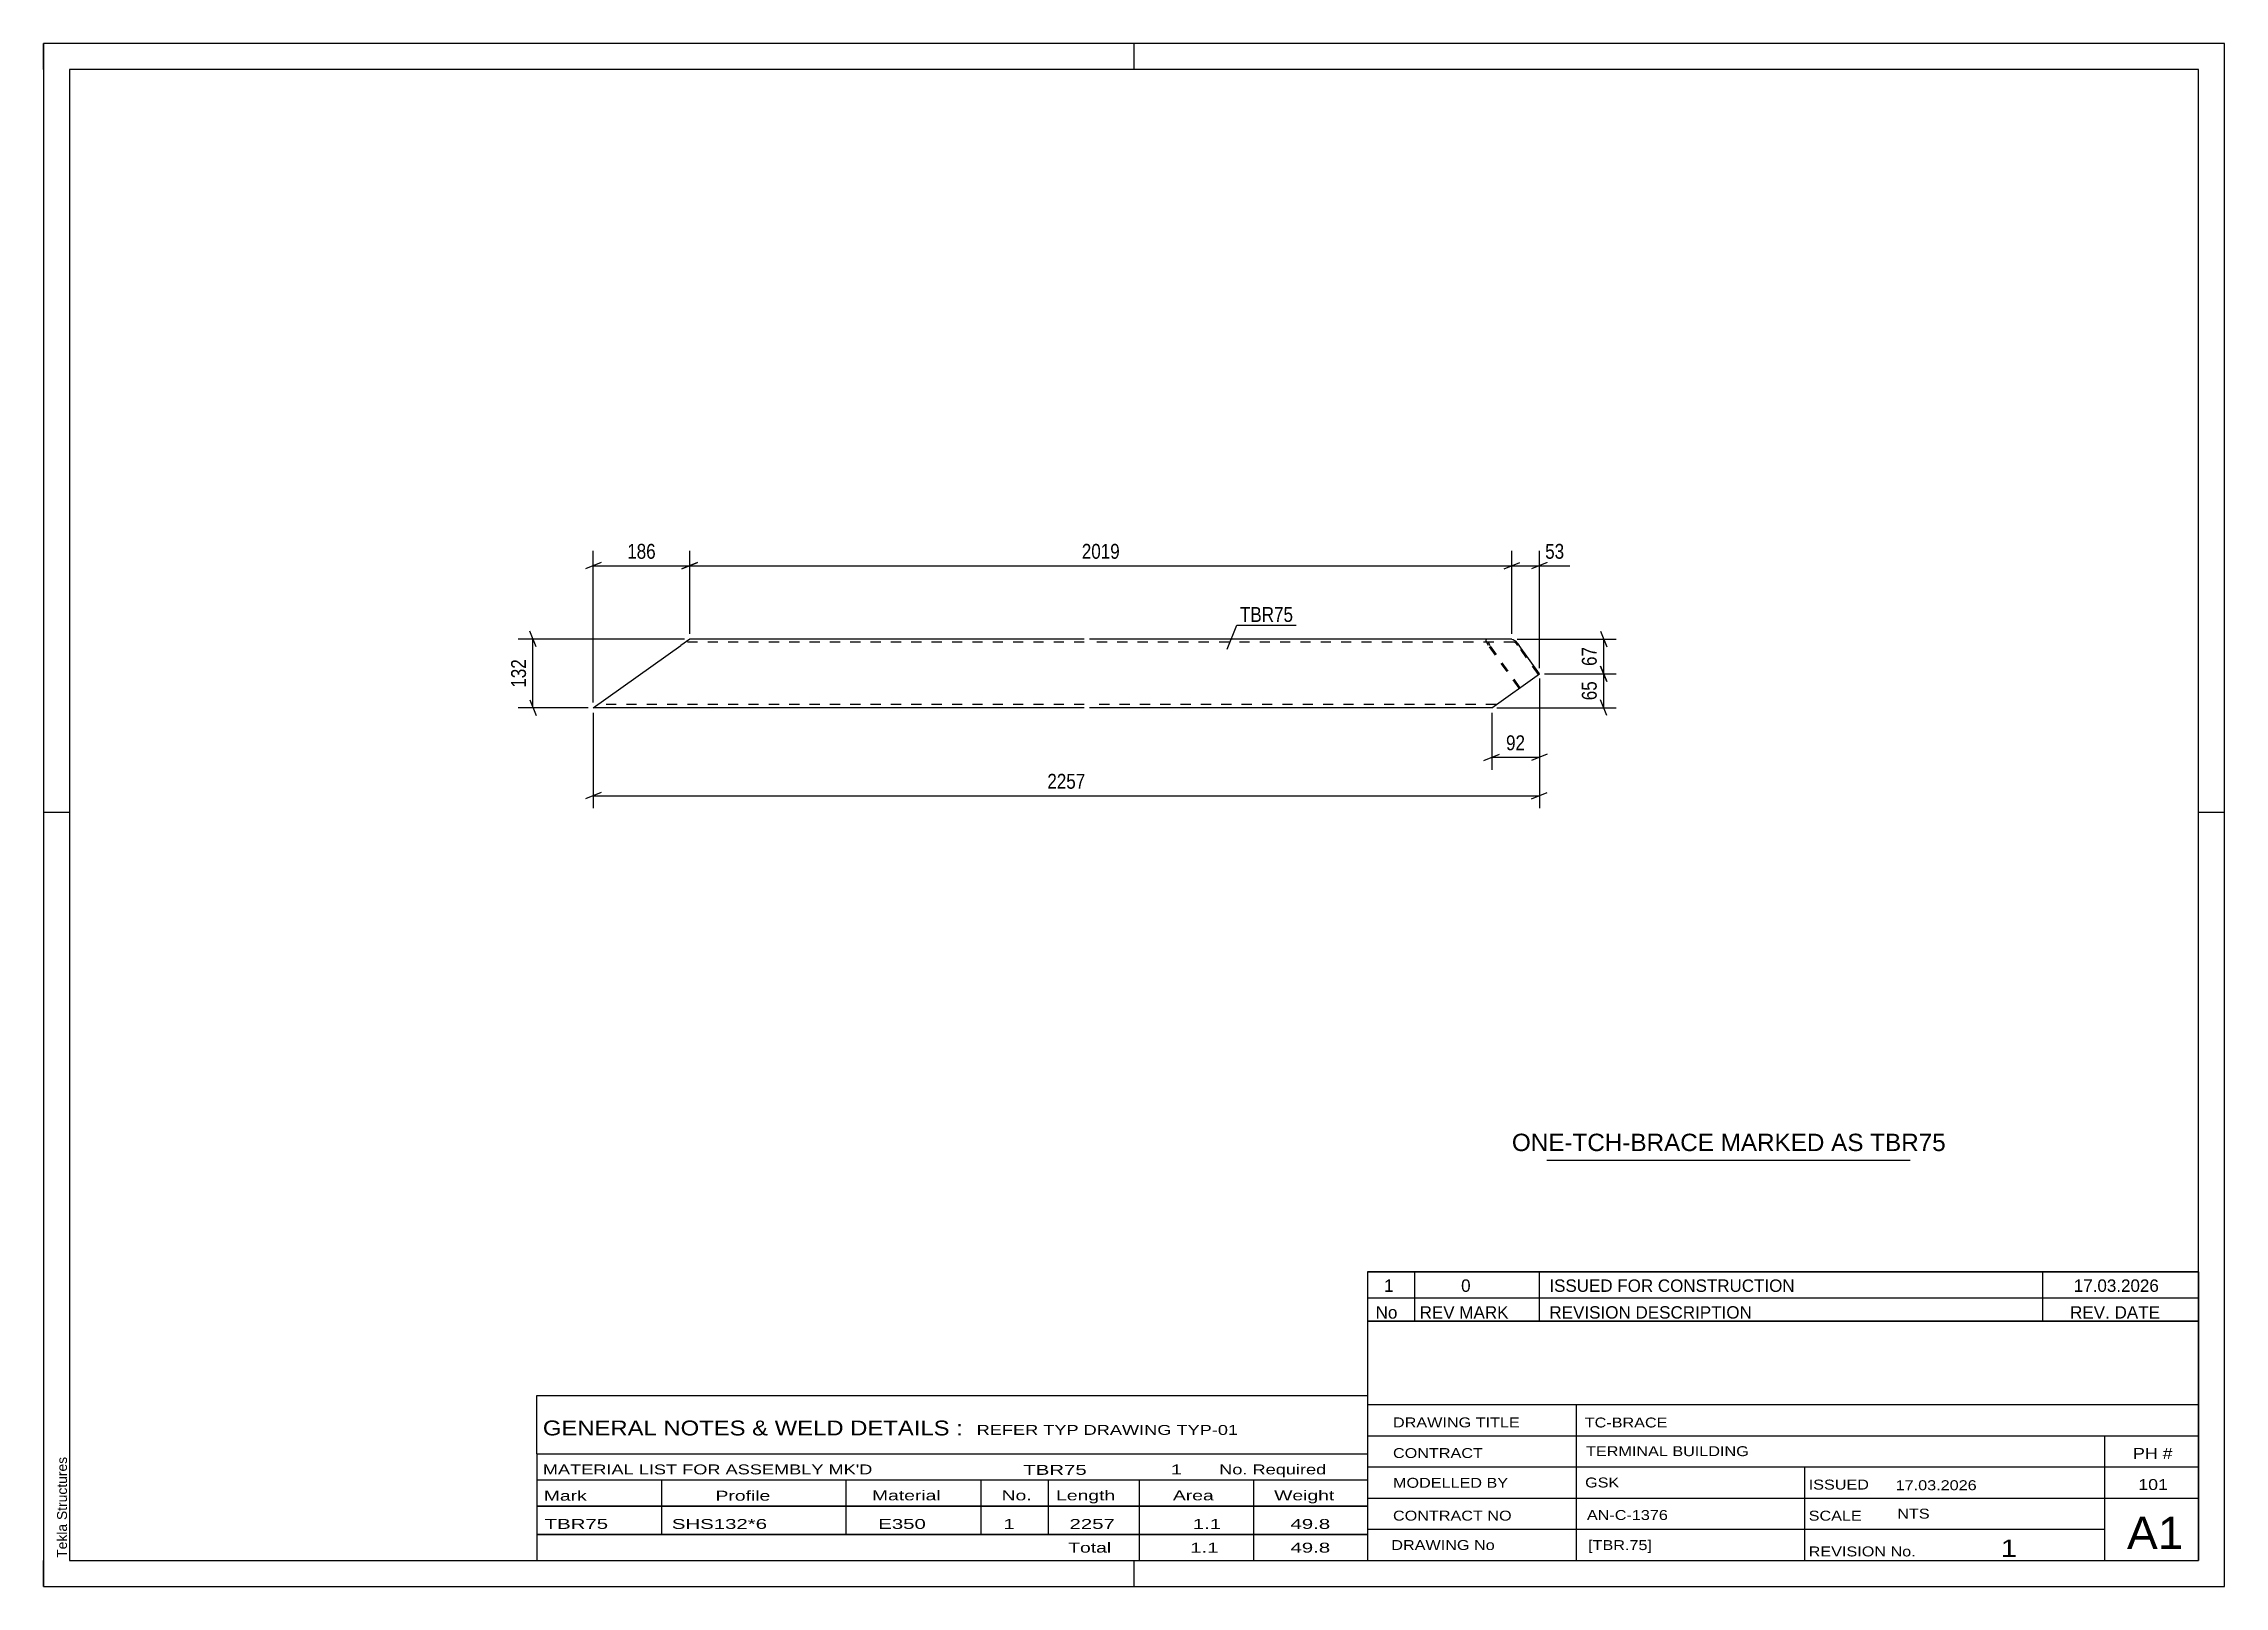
# Paper-space layout 'Layout1' of a CAD drawing. Header units: millimetres. Extents: x 0 to 420, y 0 to 297.
# The model-space entities are those that its viewports show. They can reach past a viewport. Long polylines and large blocks are cut down to what shows.
import ezdxf

# ---------------------------------------------------------------- set-up
doc = ezdxf.new("R2010")
doc.units = ezdxf.units.MM
doc.linetypes.add('DXK_LINE_DOT2', pattern=[3.9198, 1.9599, -1.9599])
doc.layers.add('Viewport layer', color=7, linetype='Continuous', plot=False)
doc.styles.add('Arial', font='ARIAL.TTF', dxfattribs={"height": 0.2})
doc.styles.add('Arial Narrow', font='ARIALN.TTF', dxfattribs={"height": 0.2})

# ---------------------------------------------------------------- blocks, each defined once
blk = doc.blocks.new('Unknown-580637947-1162')
at = {"color": 5, "linetype": 'Continuous'}
for p, q in [((420, 297), (0, 297)), ((0, 297), (0, 0)), ((0, 292), (0, 297)), ((210, 292), (210, 297)), ((420, 0), (420, 297)), ((415, 292), (5, 292)), ((5, 292), (5, 5)), ((415, 5), (415, 292)), ((5, 149), (0, 149)), ((420, 149), (415, 149)), ((0, 0), (0, 5)), ((5, 5), (415, 5)), ((210, 0), (210, 5)), ((0, 0), (420, 0))]:
    blk.add_line(p, q, dxfattribs=at)
at = {"color": 174, "linetype": 'Continuous', "style": 'Arial'}
blk.add_text('Tekla Structures', height=1.9102, rotation=90, dxfattribs=at).set_placement((4.5, 5.5))
blk = doc.blocks.new('Part-580637947-1309 - 1303')
at = {"color": 2, "linetype": 'Continuous'}
for p, q in [((105.86, 169.16), (122.74, 181.16)), ((124.43, 182.36), (122.74, 181.16)), ((200.43, 182.36), (124.43, 182.36)), ((282.78, 182.36), (201.43, 182.36)), ((282.78, 182.36), (283.05, 182.26)), ((283.05, 182.26), (283.41, 182)), ((283.41, 182), (283.81, 181.61)), ((283.81, 181.61), (284.17, 181.16)), ((288.07, 175.68), (284.17, 181.16)), ((278.89, 169.16), (288.07, 175.68)), ((200.43, 169.16), (105.86, 169.16)), ((278.89, 169.16), (201.43, 169.16))]:
    blk.add_line(p, q, dxfattribs=at)
at = {"color": 7, "linetype": 'DXK_LINE_DOT2'}
for p, q in [((200.43, 181.76), (123.58, 181.76)), ((283.21, 181.76), (201.43, 181.76)), ((277.82, 182.26), (277.96, 182.36)), ((277.83, 182), (277.82, 182.26)), ((277.99, 181.61), (277.83, 182)), ((278.28, 181.16), (277.99, 181.61)), ((284.15, 172.9), (278.28, 181.16)), ((278.32, 181.71), (278.39, 181.76)), ((278.32, 181.61), (278.32, 181.71)), ((278.32, 181.58), (278.32, 181.61)), ((278.32, 181.58), (278.4, 181.39)), ((278.4, 181.39), (278.55, 181.16)), ((284.33, 173.02), (278.55, 181.16)), ((283.35, 181.71), (283.21, 181.76)), ((283.53, 181.58), (283.35, 181.71)), ((283.72, 181.39), (283.53, 181.58)), ((283.91, 181.16), (283.72, 181.39)), ((287.89, 175.55), (283.91, 181.16)), ((106.71, 169.76), (106.77, 169.8)), ((200.43, 169.76), (106.71, 169.76)), ((279.73, 169.76), (201.43, 169.76))]:
    blk.add_line(p, q, dxfattribs=at)
blk = doc.blocks.new('StraightDimension-580637947-1360 - 1303')
at = {"color": 7, "linetype": 'Continuous'}
for p, q in [((288.07, 174.76), (288.07, 157.22)), ((278.89, 168.16), (278.89, 157.22)), ((277.39, 159.02), (280.39, 160.22)), ((278.89, 159.62), (288.07, 159.62)), ((289.57, 160.22), (286.57, 159.02))]:
    blk.add_line(p, q, dxfattribs=at)
at = {"color": 0}
blk.add_wipeout([(285.91, 160.37), (285.91, 164.57), (281.05, 164.57), (281.05, 160.37)], dxfattribs=at)
at = {"color": 3, "style": 'Arial Narrow'}
blk.add_text('92', height=2.863, dxfattribs=at).set_placement((281.65, 160.97))
blk = doc.blocks.new('StraightDimension-580637947-1341 - 1303')
at = {"color": 7, "linetype": 'Continuous'}
for p, q in [((123.43, 182.36), (91.4, 182.36)), ((94.85, 180.86), (93.65, 183.86)), ((94.25, 169.16), (94.25, 182.36)), ((104.86, 169.16), (91.4, 169.16)), ((93.65, 170.66), (94.85, 167.66))]:
    blk.add_line(p, q, dxfattribs=at)
at = {"color": 0}
blk.add_wipeout([(93.5, 179.1), (89.3, 179.1), (89.3, 172.41), (93.5, 172.41)], dxfattribs=at)
at = {"color": 3, "style": 'Arial Narrow'}
blk.add_text('132', height=2.863, rotation=90.0002, dxfattribs=at).set_placement((92.9, 173.01))
blk = doc.blocks.new('StraightDimension-580637947-1695 - 1303')
at = {"color": 7, "linetype": 'Continuous'}
for p, q in [((283.78, 182.36), (302.86, 182.36)), ((299.86, 183.86), (301.06, 180.86)), ((300.46, 175.68), (300.46, 182.36)), ((301.06, 174.18), (299.86, 177.18)), ((289.07, 175.68), (302.86, 175.68))]:
    blk.add_line(p, q, dxfattribs=at)
at = {"color": 0}
blk.add_wipeout([(299.71, 181.45), (295.51, 181.45), (295.51, 176.59), (299.71, 176.59)], dxfattribs=at)
at = {"color": 3, "style": 'Arial Narrow'}
blk.add_text('67', height=2.863, rotation=90.0002, dxfattribs=at).set_placement((299.11, 177.19))
blk = doc.blocks.new('StraightDimension-580637947-1696 - 1303')
at = {"color": 7, "linetype": 'Continuous'}
for p, q in [((299.86, 177.18), (301.06, 174.18)), ((289.07, 175.68), (302.86, 175.68)), ((300.46, 169.16), (300.46, 175.68)), ((279.89, 169.16), (302.86, 169.16)), ((301.06, 167.66), (299.86, 170.66))]:
    blk.add_line(p, q, dxfattribs=at)
at = {"color": 0}
blk.add_wipeout([(299.71, 174.85), (295.51, 174.85), (295.51, 169.99), (299.71, 169.99)], dxfattribs=at)
at = {"color": 3, "style": 'Arial Narrow'}
blk.add_text('65', height=2.863, rotation=90.0002, dxfattribs=at).set_placement((299.11, 170.59))
blk = doc.blocks.new('StraightDimension-580637947-1938 - 1303')
at = {"color": 7, "linetype": 'Continuous'}
for p, q in [((124.43, 183.36), (124.43, 199.33)), ((282.78, 183.36), (282.78, 199.33)), ((125.93, 197.08), (122.93, 195.88)), ((124.43, 196.48), (282.78, 196.48)), ((281.28, 195.88), (284.28, 197.08))]:
    blk.add_line(p, q, dxfattribs=at)
at = {"color": 0}
blk.add_wipeout([(207.86, 197.23), (207.86, 201.43), (199.35, 201.43), (199.35, 197.23)], dxfattribs=at)
at = {"color": 3, "style": 'Arial Narrow'}
blk.add_text('2019', height=2.863, dxfattribs=at).set_placement((199.95, 197.83))
blk = doc.blocks.new('StraightDimension-580637947-1810 - 1303')
at = {"color": 7, "linetype": 'Continuous'}
for p, q in [((288.07, 174.76), (288.07, 149.81)), ((105.86, 168.16), (105.86, 149.81)), ((107.36, 152.81), (104.36, 151.61)), ((105.86, 152.21), (288.07, 152.21)), ((286.57, 151.61), (289.57, 152.81))]:
    blk.add_line(p, q, dxfattribs=at)
at = {"color": 0}
blk.add_wipeout([(201.22, 152.96), (201.22, 157.16), (192.71, 157.16), (192.71, 152.96)], dxfattribs=at)
at = {"color": 3, "style": 'Arial Narrow'}
blk.add_text('2257', height=2.863, dxfattribs=at).set_placement((193.31, 153.56))
blk = doc.blocks.new('StraightDimension-580637947-1937 - 1303')
at = {"color": 7, "linetype": 'Continuous'}
for p, q in [((282.78, 183.36), (282.78, 199.33)), ((288.07, 176.76), (288.07, 199.33)), ((281.28, 195.88), (284.28, 197.08)), ((282.78, 196.48), (288.07, 196.48)), ((289.57, 197.08), (286.57, 195.88))]:
    blk.add_line(p, q, dxfattribs=at)
at = {"color": 0}
blk.add_wipeout([(293.45, 197.23), (293.45, 201.43), (288.59, 201.43), (288.59, 197.23)], dxfattribs=at)
at = {"color": 7, "linetype": 'Continuous'}
blk.add_line((288.07, 196.48), (293.97, 196.48), dxfattribs=at)
blk.add_line((288.07, 196.48), (293.97, 196.48), dxfattribs=at)
at = {"color": 3, "style": 'Arial Narrow'}
blk.add_text('53', height=2.863, dxfattribs=at).set_placement((289.19, 197.83))
blk = doc.blocks.new('StraightDimension-580637947-1939 - 1303')
at = {"color": 7, "linetype": 'Continuous'}
for p, q in [((105.86, 170.16), (105.86, 199.33)), ((124.43, 183.36), (124.43, 199.33)), ((107.36, 197.08), (104.36, 195.88)), ((105.86, 196.48), (124.43, 196.48)), ((122.93, 195.88), (125.93, 197.08))]:
    blk.add_line(p, q, dxfattribs=at)
at = {"color": 0}
blk.add_wipeout([(118.49, 197.23), (118.49, 201.43), (111.8, 201.43), (111.8, 197.23)], dxfattribs=at)
at = {"color": 3, "style": 'Arial Narrow'}
blk.add_text('186', height=2.863, dxfattribs=at).set_placement((112.4, 197.83))
blk = doc.blocks.new('Unknown-580637947-2086')
at = {"color": 7, "linetype": 'Continuous'}
for p, q in [((95, 36.75), (255, 36.75)), ((95, 25.5), (95, 36.75)), ((255, 36.75), (255, 25.5)), ((95, 25.5), (255, 25.5)), ((95, 25.5), (95, 20.5)), ((255, 25.5), (255, 20.5)), ((95, 20.5), (255, 20.5)), ((95, 20.5), (95, 15.5)), ((119, 20.5), (119, 15.5)), ((154.5, 20.5), (154.5, 15.5)), ((180.5, 20.5), (180.5, 15.5)), ((193.5, 20.5), (193.5, 15.5)), ((211, 20.5), (211, 15.5)), ((233, 20.5), (233, 15.5)), ((255, 20.5), (255, 15.5)), ((95, 15.5), (255, 15.5)), ((95, 15.45), (95, 10.05)), ((95, 15.45), (255, 15.45)), ((119, 15.5), (119, 10)), ((154.5, 15.5), (154.5, 10)), ((180.5, 15.5), (180.5, 10)), ((193.5, 15.5), (193.5, 10)), ((211, 15.5), (211, 10)), ((233, 15.5), (233, 10)), ((255, 15.45), (255, 10.05)), ((95, 10.05), (255, 10.05)), ((95, 10), (255, 10)), ((95, 10), (95, 5)), ((211, 10), (211, 5)), ((233, 10), (233, 5)), ((255, 10), (255, 5)), ((95, 5), (255, 5))]:
    blk.add_line(p, q, dxfattribs=at)
at = {"color": 7, "style": 'Arial Narrow'}
for s, height, width, p in [('GENERAL NOTES & WELD DETAILS :', 2.8633, 1.4, (96.15, 29.06)), ('REFER TYP DRAWING TYP-01', 1.9089, 1.6, (179.7, 29.16)), ("MATERIAL LIST FOR ASSEMBLY MK'D", 1.9089, 1.6, (96.15, 21.56)), ('TBR75', 1.909, 1.794707, (188.68, 21.47)), ('1', 1.91, 1.794707, (217.08, 21.56)), ('No. Required', 1.9089, 1.6, (226.41, 21.56)), ('Mark', 1.909, 1.7, (96.34, 16.5)), ('Profile', 1.909, 1.7, (129.41, 16.5)), ('Material', 1.909, 1.7, (159.54, 16.56)), ('No.', 1.909, 1.7, (184.5, 16.56)), ('Length', 1.909, 1.7, (195, 16.56)), ('Area', 1.909, 1.7, (217.5, 16.56)), ('Weight', 1.909, 1.7, (237, 16.56))]:
    blk.add_text(s, height=height, dxfattribs=dict(at, width=width)).set_placement(p)
at = {"color": 7, "linetype": 'Continuous', "style": 'Arial Narrow'}
for s, height, width, p in [('TBR75', 1.909, 1.794707, (96.5, 11.06)), ('SHS132*6', 1.909, 1.794707, (121, 11.06)), ('E350', 1.909, 1.794707, (160.74, 11.06)), ('1', 1.91, 1.794707, (184.86, 11.06)), ('2257', 1.909, 1.794707, (197.58, 11.06)), ('1.1', 1.909, 1.794707, (221.32, 11.06)), ('49.8', 1.909, 1.794707, (240.14, 11.06)), ('Total', 1.909, 1.7, (197.33, 6.5)), ('1.1', 1.909, 1.794707, (220.83, 6.5)), ('49.8', 1.909, 1.794707, (240.14, 6.5))]:
    blk.add_text(s, height=height, dxfattribs=dict(at, width=width)).set_placement(p)
blk = doc.blocks.new('Unknown-580637947-2084')
at = {"color": 7, "linetype": 'Continuous'}
for p, q in [((255, 51.05), (255, 5)), ((255, 51.05), (415, 51.05)), ((415, 51), (415, 5)), ((255, 35), (415, 35)), ((295.14, 35), (295.14, 5)), ((255, 29), (415, 29)), ((397, 5.05), (397, 29.05)), ((255, 23), (415, 23)), ((339.14, 23), (339.14, 5)), ((255, 17), (415, 17)), ((255, 11), (397, 11)), ((255, 5), (415, 5))]:
    blk.add_line(p, q, dxfattribs=at)
at = {"color": 7, "style": 'Arial Narrow'}
for s, height, width, p in [('DRAWING TITLE', 1.9089, 1.425378, (259.88, 30.61)), ('TC-BRACE', 1.909, 1.425378, (296.81, 30.59)), ('CONTRACT', 1.909, 1.425378, (259.88, 24.71)), ('TERMINAL BUILDING', 1.9089, 1.425378, (297.06, 25.07)), ('MODELLED BY', 1.9089, 1.425378, (259.88, 18.98)), ('GSK', 1.909, 1.425378, (296.88, 19.04)), ('ISSUED', 1.909, 1.425378, (339.94, 18.64)), ('17.03.2026', 1.909, 1.425378, (356.69, 18.52)), ('CONTRACT NO', 1.9089, 1.425378, (259.88, 12.66)), ('AN-C-1376', 1.909, 1.425378, (297.23, 12.78)), ('SCALE', 1.909, 1.425378, (339.94, 12.65)), ('A1', 6.204, 1.25, (401.24, 7.2)), ('DRAWING No', 1.909, 1.425378, (259.56, 7)), ('[TBR.75]', 1.909, 1.425378, (297.46, 6.99)), ('1', 3.34, 1.5, (376.91, 5.68)), ('REVISION No.', 1.9089, 1.425378, (339.94, 5.77))]:
    blk.add_text(s, height=height, dxfattribs=dict(at, width=width)).set_placement(p)
at = {"color": 7, "linetype": 'Continuous', "style": 'Arial Narrow'}
for s, height, width, p in [('PH #', 2.1, 1.42538, (402.4, 24.55)), ('101', 2.1, 1.42538, (403.41, 18.55)), ('NTS', 1.909, 1.425378, (357, 13.05))]:
    blk.add_text(s, height=height, dxfattribs=dict(at, width=width)).set_placement(p)
blk = doc.blocks.new('Unknown-580637947-2085')
at = {"color": 7, "linetype": 'Continuous'}
for p, q in [((255, 60.55), (415, 60.55)), ((415, 60.55), (255, 60.55)), ((255, 60.55), (255, 55.55)), ((264, 60.55), (264, 55.55)), ((288, 60.55), (288, 55.55)), ((385, 60.55), (385, 55.55)), ((415, 60.55), (415, 55.55)), ((255, 55.55), (415, 55.55)), ((255, 55.55), (255, 51.05)), ((255, 55.55), (415, 55.55)), ((264, 55.55), (264, 51.05)), ((288, 55.55), (288, 51.05)), ((385, 55.55), (385, 51.05)), ((415, 55.55), (415, 51.05)), ((415, 51.05), (255, 51.05))]:
    blk.add_line(p, q, dxfattribs=at)
at = {"color": 7, "linetype": 'Continuous', "style": 'Arial Narrow'}
for s, height, width, p in [('1', 2.39, 1.196471, (258.16, 56.7)), ('0', 2.39, 1.196471, (273, 56.7)), ('ISSUED FOR CONSTRUCTION', 2.3861, 1.196471, (290, 56.7)), ('17.03.2026', 2.386, 1.196471, (391, 56.7)), ('No', 2.386, 1.2, (256.54, 51.55)), ('REV MARK', 2.386, 1.2, (265, 51.55)), ('REVISION DESCRIPTION', 2.3861, 1.2, (290, 51.55)), ('REV. DATE', 2.386, 1.2, (390.28, 51.55))]:
    blk.add_text(s, height=height, dxfattribs=dict(at, width=width)).set_placement(p)
blk = doc.blocks.new('Unknown-580637947-2087')
at = {"color": 7, "linetype": 'Continuous'}
blk.add_line((289.5, 82.05), (359.5, 82.05), dxfattribs=at)
at = {"color": 7, "style": 'Arial'}
blk.add_text('ONE-TCH-BRACE MARKED AS TBR75', height=3.3428, dxfattribs=at).set_placement((282.78, 83.8))
blk = doc.blocks.new('Mark-580637947-1305 - 1303')
at = {"color": 0}
blk.add_wipeout([(240.64, 185.67), (240.64, 188.67), (230.41, 188.67), (230.41, 185.67)], dxfattribs=at)
blk.add_wipeout([(240.64, 185.67), (240.64, 188.67), (230.41, 188.67), (230.41, 185.67)], dxfattribs=at)
at = {"color": 30, "linetype": 'Continuous'}
for p, q in [((227.97, 180.4), (229.81, 185.07)), ((229.81, 185.07), (241.24, 185.07))]:
    blk.add_line(p, q, dxfattribs=at)
at = {"color": 3, "style": 'Arial Narrow'}
blk.add_text('TBR75', height=2.863, dxfattribs=at).set_placement((230.41, 185.67))

msp = doc.modelspace()

# ---------------------------------------------------------------- block references
for name in ['Unknown-580637947-1162', 'Part-580637947-1309 - 1303', 'Unknown-580637947-2087', 'Unknown-580637947-2085', 'Unknown-580637947-2084', 'Unknown-580637947-2086']:
    msp.add_blockref(name, (0, 0))

# ---------------------------------------------------------------- next in the draw order: block references
for name in ['StraightDimension-580637947-1341 - 1303', 'StraightDimension-580637947-1360 - 1303']:
    msp.add_blockref(name, (0, 0))

# ---------------------------------------------------------------- next in the draw order: block references
msp.add_blockref('StraightDimension-580637947-1695 - 1303', (0, 0))

# ---------------------------------------------------------------- next in the draw order: block references
for name in ['StraightDimension-580637947-1938 - 1303', 'StraightDimension-580637947-1696 - 1303']:
    msp.add_blockref(name, (0, 0))

# ---------------------------------------------------------------- next in the draw order: block references
for name in ['Mark-580637947-1305 - 1303', 'StraightDimension-580637947-1810 - 1303']:
    msp.add_blockref(name, (0, 0))

# ---------------------------------------------------------------- next in the draw order: block references
for name in ['StraightDimension-580637947-1939 - 1303', 'StraightDimension-580637947-1937 - 1303']:
    msp.add_blockref(name, (0, 0))

psp = doc.layouts.get("Layout1")

# ---------------------------------------------------------------- viewports
at = {"layer": 'Viewport layer', "view_target_point": (210, 148.5)}
psp.add_viewport(center=(210, 148.5), size=(420, 297), view_center_point=(0, 0), view_height=297, dxfattribs=at)

doc.saveas('drawing.dxf')
